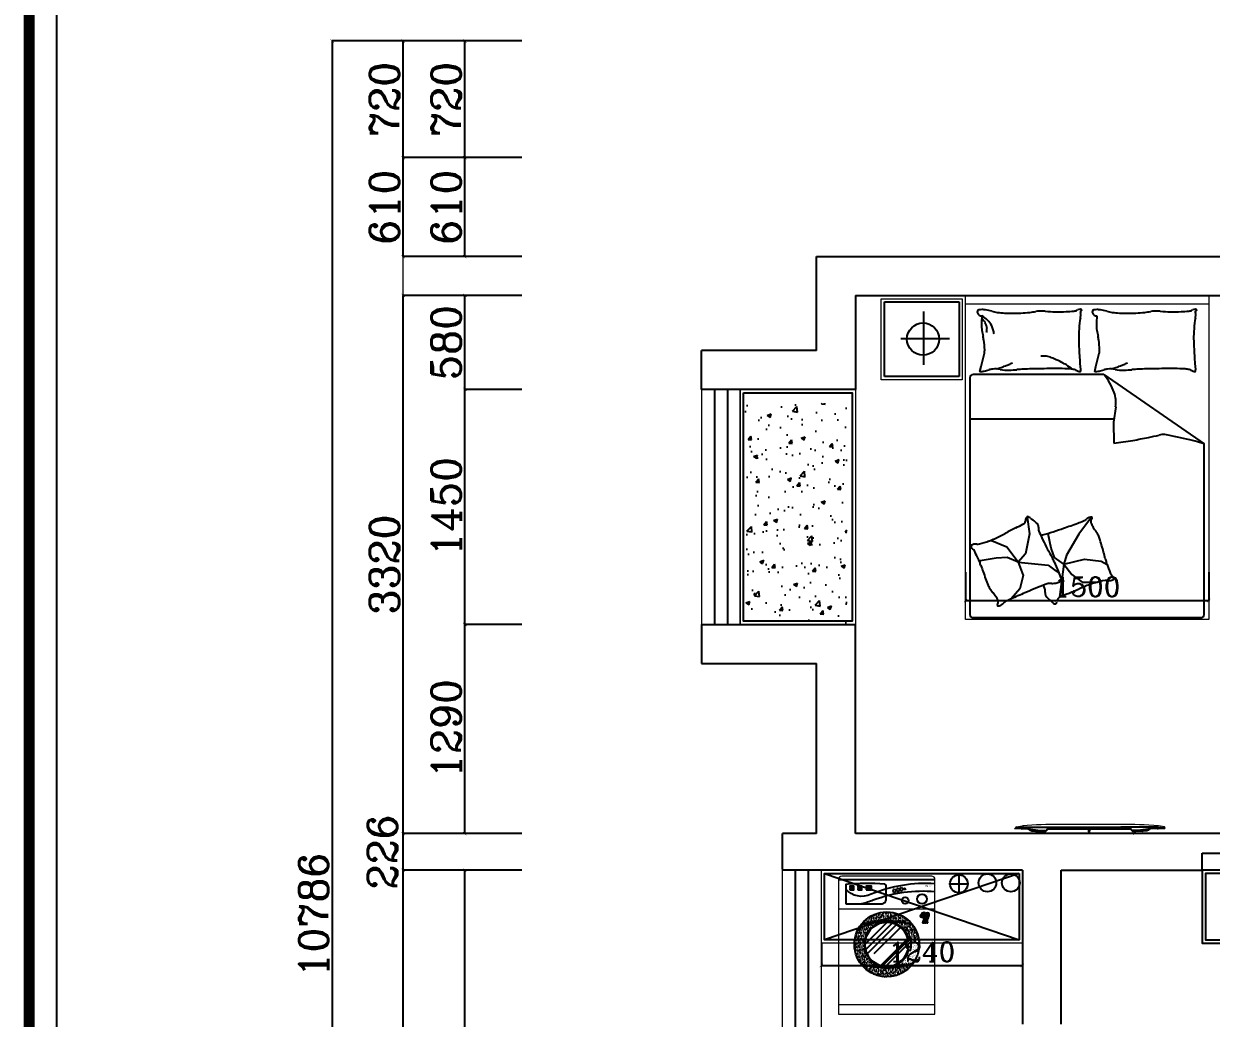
# Model space of a CAD drawing. Header units: millimetres. Extents: x 450898 to 739469, y -912654 to -458543.
# Drawn here: x 450899 to 458226, y -869376 to -863240 of the extents above; entities that cross this region are included whole.
import ezdxf

# ---------------------------------------------------------------- set-up
doc = ezdxf.new("R2010")
doc.units = ezdxf.units.MM
doc.header["$MEASUREMENT"] = 0
doc.header["$PDMODE"] = 3
doc.layers.get('0').update_dxf_attribs({"linetype": 'CONTINUOUS'})
doc.layers.get('DEFPOINTS').update_dxf_attribs({"linetype": 'CONTINUOUS'})
for name, color, linetype in [('TOP', 7, 'CONTINUOUS'), ('txt', 7, 'CONTINUOUS'), ('墙线', 5, 'CONTINUOUS'), ('家具', 7, 'CONTINUOUS')]:
    doc.layers.add(name, color=color, linetype=linetype)
doc.layers.add('门窗', color=4, linetype='CONTINUOUS', lineweight=13)
doc.styles.get("Standard").update_dxf_attribs({"font": 'complex.shx', "bigfont": 'hzxy.shx'})
doc.styles.add('STYLE2', font='SIMHEI.TTF')
doc.dimstyles.new('LMDIM40', dxfattribs={"dimtxt": 80, "dimasz": 20, "dimexe": 0, "dimexo": 0, "dimgap": 25, "dimtad": 1, "dimdec": 0, "dimzin": 0, "dimdsep": 46, "dimtxsty": 'Standard', "dimblk1": 'DOT', "dimblk2": 'DOT', "dimsah": 1, "dimcen": 0, "dimclrd": 2, "dimclre": 2, "dimclrt": 2, "dimadec": 0, "dimazin": 0, "dimtfac": 1, "dimtdec": 0, "dimtmove": 2, "dimatfit": 3, "dimldrblk": 'DOT', "dimfxl": 0, "dimtolj": 1, "dimtzin": 0, "dimarcsym": 0})

# ---------------------------------------------------------------- blocks, each defined once
blk = doc.blocks.new('_ArchTick')
at = {"color": 0, "linetype": 'ByBlock', "const_width": 0.15}
blk.add_lwpolyline([(-0.5, -0.5), (0.5, 0.5)], dxfattribs=at)
blk = doc.blocks.new('*D430')
at = {"layer": 'DEFPOINTS', "color": 0}
for p in [(453620.4, -868462.5), (453972.4, -868462.5), (453972.4, -871822.5)]:
    blk.add_point(p, dxfattribs=at)
at = {"layer": '门窗', "color": 2, "lineweight": -2}
for p, q in [((453972.4, -868462.5), (453620.4, -868462.5)), ((453620.4, -871822.5), (453620.4, -868462.5)), ((453972.4, -871822.5), (453620.4, -871822.5))]:
    blk.add_line(p, q, dxfattribs=at)
at = {"layer": '门窗', "color": 2, "lineweight": -2, "xscale": 20, "yscale": 20, "zscale": 20}
for p, rotation in [((453620.4, -868462.5), 90), ((453620.4, -871822.5), 270)]:
    blk.add_blockref('_ArchTick', p, dxfattribs=dict(at, rotation=rotation))
at = {"layer": '门窗', "color": 2, "insert": (453505.4, -870142.5), "char_height": 180, "attachment_point": 5, "rotation": 90}
blk.add_mtext('\\A1;3360', dxfattribs=at)
blk = doc.blocks.new('_DOT')
at = {"color": 0, "linetype": 'ByBlock'}
blk.add_line((-0.5, 0), (-1, 0), dxfattribs=at)
at = {"color": 0, "linetype": 'ByBlock', "const_width": 0.5}
blk.add_lwpolyline([(-0.25, 0, 1), (0.25, 0, 1)], format="xyb", close=True, dxfattribs=at)
blk = doc.blocks.new('DOT')
at = {"color": 0, "linetype": 'ByBlock'}
blk.add_line((-0.35, 0), (-1, 0), dxfattribs=at)
at = {"color": 0, "linetype": 'ByBlock', "const_width": 0.35}
blk.add_lwpolyline([(-0.175, 0, 1), (0.175, 0, 1)], format="xyb", close=True, dxfattribs=at)
blk = doc.blocks.new('*D431')
at = {"layer": 'DEFPOINTS', "color": 0}
for p in [(453620.4, -866946.5), (453972.4, -866946.5), (453972.4, -868236.5)]:
    blk.add_point(p, dxfattribs=at)
at = {"layer": '门窗', "color": 2, "lineweight": -2}
for p, q in [((453972.4, -866946.5), (453620.4, -866946.5)), ((453620.4, -868236.5), (453620.4, -866946.5)), ((453972.4, -868236.5), (453620.4, -868236.5))]:
    blk.add_line(p, q, dxfattribs=at)
at = {"layer": '门窗', "color": 2, "lineweight": -2, "xscale": 20, "yscale": 20, "zscale": 20}
for p, rotation in [((453620.4, -866946.5), 90), ((453620.4, -868236.5), 270)]:
    blk.add_blockref('_ArchTick', p, dxfattribs=dict(at, rotation=rotation))
at = {"layer": '门窗', "color": 2, "insert": (453505.4, -867591.5), "char_height": 180, "attachment_point": 5, "rotation": 90}
blk.add_mtext('\\A1;1290', dxfattribs=at)
blk = doc.blocks.new('*D432')
at = {"layer": 'DEFPOINTS', "color": 0}
for p in [(453620.4, -865496.5), (453972.4, -865496.5), (453972.4, -866946.5)]:
    blk.add_point(p, dxfattribs=at)
at = {"layer": '门窗', "color": 2, "lineweight": -2}
for p, q in [((453972.4, -865496.5), (453620.4, -865496.5)), ((453620.4, -866946.5), (453620.4, -865496.5)), ((453972.4, -866946.5), (453620.4, -866946.5))]:
    blk.add_line(p, q, dxfattribs=at)
at = {"layer": '门窗', "color": 2, "lineweight": -2, "xscale": 20, "yscale": 20, "zscale": 20}
for p, rotation in [((453620.4, -865496.5), 90), ((453620.4, -866946.5), 270)]:
    blk.add_blockref('_ArchTick', p, dxfattribs=dict(at, rotation=rotation))
at = {"layer": '门窗', "color": 2, "insert": (453505.4, -866221.5), "char_height": 180, "attachment_point": 5, "rotation": 90}
blk.add_mtext('\\A1;1450', dxfattribs=at)
blk = doc.blocks.new('*D433')
at = {"layer": 'DEFPOINTS', "color": 0}
for p in [(453620.4, -864916.5), (453972.4, -864916.5), (453972.4, -865496.5)]:
    blk.add_point(p, dxfattribs=at)
at = {"layer": '门窗', "color": 2, "lineweight": -2}
for p, q in [((453972.4, -864916.5), (453620.4, -864916.5)), ((453620.4, -865496.5), (453620.4, -864916.5)), ((453972.4, -865496.5), (453620.4, -865496.5))]:
    blk.add_line(p, q, dxfattribs=at)
at = {"layer": '门窗', "color": 2, "lineweight": -2, "xscale": 20, "yscale": 20, "zscale": 20}
for p, rotation in [((453620.4, -864916.5), 90), ((453620.4, -865496.5), 270)]:
    blk.add_blockref('_ArchTick', p, dxfattribs=dict(at, rotation=rotation))
at = {"layer": '门窗', "color": 2, "insert": (453505.4, -865206.5), "char_height": 180, "attachment_point": 5, "rotation": 90}
blk.add_mtext('\\A1;580', dxfattribs=at)
blk = doc.blocks.new('*D434')
at = {"layer": 'DEFPOINTS', "color": 0}
for p in [(453620.4, -864066.5), (453972.4, -864066.5), (453972.4, -864676.5)]:
    blk.add_point(p, dxfattribs=at)
at = {"layer": '门窗', "color": 2, "lineweight": -2}
for p, q in [((453972.4, -864066.5), (453620.4, -864066.5)), ((453620.4, -864676.5), (453620.4, -864066.5)), ((453972.4, -864676.5), (453620.4, -864676.5))]:
    blk.add_line(p, q, dxfattribs=at)
at = {"layer": '门窗', "color": 2, "lineweight": -2, "xscale": 20, "yscale": 20, "zscale": 20}
for p, rotation in [((453620.4, -864066.5), 90), ((453620.4, -864676.5), 270)]:
    blk.add_blockref('_ArchTick', p, dxfattribs=dict(at, rotation=rotation))
at = {"layer": '门窗', "color": 2, "insert": (453505.4, -864371.5), "char_height": 180, "attachment_point": 5, "rotation": 90}
blk.add_mtext('\\A1;610', dxfattribs=at)
blk = doc.blocks.new('*D435')
at = {"layer": 'DEFPOINTS', "color": 0}
for p in [(453620.4, -863346.5), (453972.4, -863346.5), (453972.4, -864066.5)]:
    blk.add_point(p, dxfattribs=at)
at = {"layer": '门窗', "color": 2, "lineweight": -2}
for p, q in [((453972.4, -863346.5), (453620.4, -863346.5)), ((453620.4, -864066.5), (453620.4, -863346.5)), ((453972.4, -864066.5), (453620.4, -864066.5))]:
    blk.add_line(p, q, dxfattribs=at)
at = {"layer": '门窗', "color": 2, "lineweight": -2, "xscale": 20, "yscale": 20, "zscale": 20}
for p, rotation in [((453620.4, -863346.5), 90), ((453620.4, -864066.5), 270)]:
    blk.add_blockref('_ArchTick', p, dxfattribs=dict(at, rotation=rotation))
at = {"layer": '门窗', "color": 2, "insert": (453505.4, -863706.5), "char_height": 180, "attachment_point": 5, "rotation": 90}
blk.add_mtext('\\A1;720', dxfattribs=at)
blk = doc.blocks.new('*D437')
at = {"layer": 'DEFPOINTS', "color": 0}
for p in [(453239.9, -868462.5), (453972.4, -868462.5), (453972.4, -871822.5)]:
    blk.add_point(p, dxfattribs=at)
at = {"layer": '门窗', "color": 2, "lineweight": -2}
for p, q in [((453972.4, -868462.5), (453239.9, -868462.5)), ((453239.9, -871822.5), (453239.9, -868462.5)), ((453972.4, -871822.5), (453239.9, -871822.5))]:
    blk.add_line(p, q, dxfattribs=at)
at = {"layer": '门窗', "color": 2, "lineweight": -2, "xscale": 20, "yscale": 20, "zscale": 20}
for p, rotation in [((453239.9, -868462.5), 90), ((453239.9, -871822.5), 270)]:
    blk.add_blockref('_ArchTick', p, dxfattribs=dict(at, rotation=rotation))
at = {"layer": '门窗', "color": 2, "insert": (453124.9, -870142.5), "char_height": 180, "attachment_point": 5, "rotation": 90}
blk.add_mtext('\\A1;3360', dxfattribs=at)
blk = doc.blocks.new('*D438')
at = {"layer": 'DEFPOINTS', "color": 0}
for p in [(453239.9, -868236.5), (453972.4, -868236.5), (453972.4, -868462.5)]:
    blk.add_point(p, dxfattribs=at)
at = {"layer": '门窗', "color": 2, "lineweight": -2}
for p, q in [((453972.4, -868236.5), (453239.9, -868236.5)), ((453239.9, -868462.5), (453239.9, -868236.5)), ((453972.4, -868462.5), (453239.9, -868462.5))]:
    blk.add_line(p, q, dxfattribs=at)
at = {"layer": '门窗', "color": 2, "lineweight": -2, "xscale": 20, "yscale": 20, "zscale": 20}
for p, rotation in [((453239.9, -868236.5), 90), ((453239.9, -868462.5), 270)]:
    blk.add_blockref('_ArchTick', p, dxfattribs=dict(at, rotation=rotation))
at = {"layer": '门窗', "color": 2, "insert": (453112.4, -868349.5), "char_height": 180, "attachment_point": 5, "rotation": 90}
blk.add_mtext('\\A1;226', dxfattribs=at)
blk = doc.blocks.new('*D439')
at = {"layer": 'DEFPOINTS', "color": 0}
for p in [(453239.9, -864916.5), (453972.4, -864916.5), (453972.4, -868236.5)]:
    blk.add_point(p, dxfattribs=at)
at = {"layer": '门窗', "color": 2, "lineweight": -2}
for p, q in [((453972.4, -864916.5), (453239.9, -864916.5)), ((453239.9, -868236.5), (453239.9, -864916.5)), ((453972.4, -868236.5), (453239.9, -868236.5))]:
    blk.add_line(p, q, dxfattribs=at)
at = {"layer": '门窗', "color": 2, "lineweight": -2, "xscale": 20, "yscale": 20, "zscale": 20}
for p, rotation in [((453239.9, -864916.5), 90), ((453239.9, -868236.5), 270)]:
    blk.add_blockref('_ArchTick', p, dxfattribs=dict(at, rotation=rotation))
at = {"layer": '门窗', "color": 2, "insert": (453124.9, -866576.5), "char_height": 180, "attachment_point": 5, "rotation": 90}
blk.add_mtext('\\A1;3320', dxfattribs=at)
blk = doc.blocks.new('*D440')
at = {"layer": 'DEFPOINTS', "color": 0}
for p in [(453239.9, -864066.5), (453972.4, -864066.5), (453972.4, -864676.5)]:
    blk.add_point(p, dxfattribs=at)
at = {"layer": '门窗', "color": 2, "lineweight": -2}
for p, q in [((453972.4, -864066.5), (453239.9, -864066.5)), ((453239.9, -864676.5), (453239.9, -864066.5)), ((453972.4, -864676.5), (453239.9, -864676.5))]:
    blk.add_line(p, q, dxfattribs=at)
at = {"layer": '门窗', "color": 2, "lineweight": -2, "xscale": 20, "yscale": 20, "zscale": 20}
for p, rotation in [((453239.9, -864066.5), 90), ((453239.9, -864676.5), 270)]:
    blk.add_blockref('_ArchTick', p, dxfattribs=dict(at, rotation=rotation))
at = {"layer": '门窗', "color": 2, "insert": (453124.9, -864371.5), "char_height": 180, "attachment_point": 5, "rotation": 90}
blk.add_mtext('\\A1;610', dxfattribs=at)
blk = doc.blocks.new('*D441')
at = {"layer": 'DEFPOINTS', "color": 0}
for p in [(453239.9, -863346.5), (453972.4, -863346.5), (453972.4, -864066.5)]:
    blk.add_point(p, dxfattribs=at)
at = {"layer": '门窗', "color": 2, "lineweight": -2}
for p, q in [((453972.4, -863346.5), (453239.9, -863346.5)), ((453239.9, -864066.5), (453239.9, -863346.5)), ((453972.4, -864066.5), (453239.9, -864066.5))]:
    blk.add_line(p, q, dxfattribs=at)
at = {"layer": '门窗', "color": 2, "lineweight": -2, "xscale": 20, "yscale": 20, "zscale": 20}
for p, rotation in [((453239.9, -863346.5), 90), ((453239.9, -864066.5), 270)]:
    blk.add_blockref('_ArchTick', p, dxfattribs=dict(at, rotation=rotation))
at = {"layer": '门窗', "color": 2, "insert": (453124.9, -863706.5), "char_height": 180, "attachment_point": 5, "rotation": 90}
blk.add_mtext('\\A1;720', dxfattribs=at)
blk = doc.blocks.new('*D445')
at = {"layer": 'DEFPOINTS', "color": 0}
for p in [(453972.4, -863346.5), (452802.5, -874132.5), (453972.4, -874132.5)]:
    blk.add_point(p, dxfattribs=at)
at = {"layer": '门窗', "color": 2, "lineweight": -2}
for p, q in [((453972.4, -863346.5), (452802.5, -863346.5)), ((452802.5, -863346.5), (452802.5, -874132.5)), ((453972.4, -874132.5), (452802.5, -874132.5))]:
    blk.add_line(p, q, dxfattribs=at)
at = {"layer": '门窗', "color": 2, "lineweight": -2, "xscale": 20, "yscale": 20, "zscale": 20}
for p, rotation in [((452802.5, -863346.5), 90), ((452802.5, -874132.5), 270)]:
    blk.add_blockref('_ArchTick', p, dxfattribs=dict(at, rotation=rotation))
at = {"layer": '门窗', "color": 2, "insert": (452687.5, -868739.5), "char_height": 180, "attachment_point": 5, "rotation": 90}
blk.add_mtext('\\A1;10786', dxfattribs=at)
blk = doc.blocks.new('TRYR')
at = {"const_width": 73}
blk.add_lwpolyline([(501238.7, -866832.8), (527605.1, -866831.4), (527605.1, -847695.7), (501238.7, -847697.1)], close=True, dxfattribs=at)
at = {"color": 4}
blk.add_lwpolyline([(501422, -847892.3), (501422, -866653.4), (523535.4, -866652), (523535.4, -847890.9)], close=True, dxfattribs=at)
blk = doc.blocks.new('*D508')
at = {"layer": 'DEFPOINTS', "color": 0}
for p in [(456709.9, -866624.5), (458209.9, -866624.5), (458209.9, -866799.1)]:
    blk.add_point(p, dxfattribs=at)
at = {"layer": '家具', "color": 2, "lineweight": -2}
for p, q in [((456709.9, -866624.5), (456709.9, -866799.1)), ((458209.9, -866624.5), (458209.9, -866799.1)), ((456709.9, -866799.1), (458209.9, -866799.1))]:
    blk.add_line(p, q, dxfattribs=at)
at = {"layer": '家具', "color": 2, "lineweight": -2, "xscale": 20, "yscale": 20, "zscale": 20, "rotation": 180}
blk.add_blockref('_ArchTick', (456709.9, -866799.1), dxfattribs=at)
at = {"layer": '家具', "color": 2, "lineweight": -2, "xscale": 20, "yscale": 20, "zscale": 20}
blk.add_blockref('_ArchTick', (458209.9, -866799.1), dxfattribs=at)
at = {"layer": '家具', "color": 2, "insert": (457459.9, -866714.1), "char_height": 120, "attachment_point": 5}
blk.add_mtext('\\A1;1500', dxfattribs=at)
blk = doc.blocks.new('A$C20D336FB')
at = {"layer": '家具'}
h = blk.add_hatch(dxfattribs=at)
h.set_pattern_fill('AR-SAND', color=250, scale=8, style=0)
h.set_pattern_definition([(37.5, (-51829.253, 2117.684), (-0.503947, 15.4145902), [0, -12.16, 0, -13.6, 0, -13]), (7.5, (-51829.253, 2117.684), (14.158214, 22.5771685), [0, -6.56, 0, -10.96, 0, -4.2]), (327.5, (-51839.093, 2117.684), (24.913135, 0.0452724), [0, -4, 0, -14.4, 0, -18.8]), (317.5, (-51839.093, 2117.684), (24.049013, 7.0214045), [0, -2, 0, -9.44, 0, -10.8])])
h.paths.add_polyline_path([(457.5, 550, 0.5), (137.5, 550, -0.155651)])
h.paths.add_polyline_path([(457.5, 550, 0.059654), (303.5, 569.9, -0.325461), (432.4, 467.3, -0.235893), (443.2, 465, -0.144121), (443.2, 395, -0.235893), (432.4, 392.7, -0.325461), (303.5, 290.1, 0.059654), (457.5, 310, 0.162278), (497.5, 430, 0.162278)])
h.paths.add_polyline_path([(291.5, 569.9, 0.059654), (137.5, 550, 0.162278), (97.5, 430, 0.162278), (137.5, 310, 0.059654), (291.5, 290.1, -0.958214)])
h.paths.add_polyline_path([(137.5, 310, 0.5), (457.5, 310, -0.155651)])
h = blk.add_hatch(dxfattribs=at)
h.set_pattern_fill('ANSI31', color=250, scale=50, style=0)
h.set_pattern_definition([(45, (-51829.2534, 2117.684), (-4.4194174, 4.4194174), [])])
h.paths.add_polyline_path([(551.6, 600.3), (555.7, 602.9), (559.4, 608.3), (559.2, 616.3), (555.3, 622.3), (549, 625.4), (539.1, 623.2), (536, 620.4), (531.5, 623.6), (526.1, 626.2), (516.5, 622.1), (511.8, 616.5), (505.9, 610), (503.5, 604.4), (505.5, 599.2), (513.7, 597), (523.7, 593.3), (525.2, 585.8), (522.2, 577.1), (520.9, 569.7), (518.7, 564.8), (521.3, 562.6), (526.5, 562.4), (527.6, 563.5), (526.5, 568.9), (528.7, 571.7), (529.5, 573.2), (531.5, 571.9), (531.5, 565.4), (533, 563.2), (539.3, 563.2), (540.1, 564.3), (540.1, 568.7), (539.8, 578.2), (542.3, 576.3), (542.7, 571.5), (544, 566.1), (544.3, 563), (549, 562.4), (550.1, 563.9), (549.5, 574.5), (549.9, 587.3), (553.6, 590.3), (554.2, 596.4)])
h = blk.add_hatch(dxfattribs=at)
h.set_pattern_fill('AR-RROOF', color=250, scale=120, angle=45, style=0)
h.set_pattern_definition([(45, (-51829.25, 2117.68), (101.82338, 271.529), [1800, -240, 600, -120]), (45, (-51758.83, 2272.96), (-197.70706, 28.00143), [360, -39.6, 720, -90]), (45, (-51858.95, 2232.235), (384.38325, 498.08602), [960, -168, 480, -120])])
h.paths.add_polyline_path([(427.9, 395, 0.243317), (420.1, 411.2, -0.310227), (420.1, 448.8, 0.187719), (427.9, 465, 7.582401)])
h = blk.add_hatch(dxfattribs=at)
h.set_pattern_fill('AR-SAND', color=250, scale=10, style=0)
h.set_pattern_definition([(37.5, (-51829.253, 2117.684), (-0.6299336, 19.2682377), [0, -15.2, 0, -17, 0, -16.25]), (7.5, (-51829.253, 2117.684), (17.697767, 28.221461), [0, -8.2, 0, -13.7, 0, -5.25]), (327.5, (-51841.553, 2117.684), (31.1414186, 0.0565905), [0, -5, 0, -18, 0, -23.5]), (317.5, (-51841.553, 2117.684), (30.061266, 8.776756), [0, -2.5, 0, -11.8, 0, -13.5])])
h.paths.add_polyline_path([(443.2, 465, 0.349666), (427.9, 465, -0.187719), (420.1, 448.8, 0.310227), (420.1, 411.2, -0.243317), (427.9, 395, 0.349666), (443.2, 395, 0.144121)])
at = {"color": 4}
for p, q in [((0, 650), (595, 650)), ((0, 60), (595, 60))]:
    blk.add_line(p, q, dxfattribs=at)
blk.add_lwpolyline([(0, 0), (595, 0), (595, 830, 0.414214), (575, 850), (20, 850, 0.414214), (0, 830)], format="xyb", close=True, dxfattribs=at)
at = {"layer": '家具', "color": 250}
blk.add_line((0, 830), (595, 830), dxfattribs=at)
for points in [[(44.1, 680.4), (264.1, 680.4, 0.414214), (294.1, 710.4), (294.1, 791.2, 0.390454), (284.9, 801.2, 0.042549), (44.1, 800.4)], [(427.9, 395, 0.349666), (443.2, 395, 0.144121), (443.2, 465, 0.349666), (427.9, 465, -0.187719), (420.1, 448.8, 0.310227), (420.1, 411.2, -0.243317)]]:
    blk.add_lwpolyline(points, format="xyb", close=True, dxfattribs=at)
for points in [[(595, 804, 0.112444), (200.3, 739.5, -0.336466), (44.1, 770.6)], [(595, 753.8, 0.113907), (214.5, 702.2, -0.037517), (142.3, 680.4)]]:
    blk.add_lwpolyline(points, format="xyb", dxfattribs=at)
for points in [[(69.6, 785.7), (94.1, 785.7), (94.1, 788.9), (69.6, 788.9)], [(69.6, 775.7), (94.1, 775.7), (94.1, 778.9), (69.6, 778.9)], [(69.6, 765.7), (94.1, 765.7), (94.1, 768.9), (69.6, 768.9)], [(119.6, 785.7), (144.1, 785.7), (144.1, 788.9), (119.6, 788.9)], [(119.6, 775.7), (144.1, 775.7), (144.1, 778.9), (119.6, 778.9)], [(119.6, 765.7), (144.1, 765.7), (144.1, 768.9), (119.6, 768.9)], [(169.6, 785.7), (204.1, 785.7), (204.1, 788.9), (169.6, 788.9)], [(169.6, 775.7), (204.1, 775.7), (204.1, 778.9), (169.6, 778.9)], [(169.6, 765.7), (204.1, 765.7), (204.1, 768.9), (169.6, 768.9)]]:
    blk.add_lwpolyline(points, close=True, dxfattribs=at)
blk.add_lwpolyline([(550.1, 563.9), (549.5, 574.5), (549.9, 587.3), (553.6, 590.3), (554.2, 596.4), (551.6, 600.3), (555.7, 602.9), (559.4, 608.3), (559.2, 616.3), (555.3, 622.3), (549, 625.4), (539.1, 623.2), (536, 620.4), (531.5, 623.6), (526.1, 626.2), (516.5, 622.1), (511.8, 616.5), (505.9, 610), (503.5, 604.4), (505.5, 599.2), (513.7, 597), (523.7, 593.3), (525.2, 585.8), (522.2, 577.1), (520.9, 569.7), (518.7, 564.8), (521.3, 562.6), (526.5, 562.4), (527.6, 563.5), (526.5, 568.9), (528.7, 571.7), (529.5, 573.2), (531.5, 571.9), (531.5, 565.4), (533, 563.2), (539.3, 563.2), (540.1, 564.3), (540.1, 568.7), (539.9, 575.6), (539.9, 578.2), (542.3, 576.3), (542.7, 571.5), (544, 566.1), (544.3, 563), (549, 562.4), (550.1, 563.9)], dxfattribs=at)
for centre, radius in [((408.1, 772), 4), ((514.9, 710.3), 30), ((411.5, 700.3), 20), ((297.5, 430), 200)]:
    blk.add_circle(centre, radius, dxfattribs=at)
for centre, radius, start, end in [((297.5, 48.5), 526.4, 72.30572, 107.69428), ((297.5, -83.3), 653.2, 75.82059, 104.17941), ((297.5, 430), 140, 15.44287, 344.55713), ((297.5, 430), 135, 15.02611, 344.97389), ((297.5, 811.5), 526.4, 252.30572, 287.69428), ((297.5, 943.3), 653.2, 255.82059, 284.17941)]:
    blk.add_arc(centre, radius, start, end, dxfattribs=at)
for centre in [(344.8, 760.5), (367.1, 765.7), (387.7, 770.8)]:
    blk.add_ellipse(centre, major_axis=(0, 12.7), ratio=0.578947, dxfattribs=at)
at = {"layer": '家具', "color": 250, "style": 'STYLE2'}
blk.add_text('Haier', height=10, dxfattribs=at).set_placement((536.6, 786.3))
blk = doc.blocks.new('*D670')
at = {"layer": 'DEFPOINTS', "color": 2, "lineweight": -2}
for p, q in [((455820.2, -868912.5), (455820.2, -869050.6)), ((457060.2, -868912.5), (457060.2, -869050.6)), ((455820.2, -869050.6), (457060.2, -869050.6))]:
    blk.add_line(p, q, dxfattribs=at)
at = {"layer": 'DEFPOINTS', "color": 0}
for p in [(455820.2, -868912.5), (457060.2, -868912.5), (457060.2, -869050.6)]:
    blk.add_point(p, dxfattribs=at)
at = {"layer": 'DEFPOINTS', "color": 2, "lineweight": -2, "xscale": 20, "yscale": 20, "zscale": 20, "rotation": 180}
blk.add_blockref('_ArchTick', (455820.2, -869050.6), dxfattribs=at)
at = {"layer": 'DEFPOINTS', "color": 2, "lineweight": -2, "xscale": 20, "yscale": 20, "zscale": 20}
blk.add_blockref('_ArchTick', (457060.2, -869050.6), dxfattribs=at)
at = {"layer": 'DEFPOINTS', "color": 2, "insert": (456440.2, -868965.6), "char_height": 120, "attachment_point": 5}
blk.add_mtext('\\A1;1240', dxfattribs=at)

msp = doc.modelspace()

# ---------------------------------------------------------------- hatches: boundary and pattern name
at = {"layer": 'DEFPOINTS'}
h = msp.add_hatch(dxfattribs=at)
h.set_pattern_fill('AR-CONC', color=251, scale=35, style=0)
h.set_pattern_definition([(50, (296157.8, -377613.4), (251.04106, -21.96325), [26.25, -288.75]), (355, (296157.8, -377613.4), (-48.56297, 263.26725), [21, -231]), (100.4514, (296178.72, -377615.23), (202.47828, 241.30384), [22.30907, -245.39974]), (46.1842, (296157.8, -377543.4), (373.53437, -57.93166), [39.375, -433.125]), (96.6356, (296188.93, -377548.23), (327.13195, 340.94125), [33.4636, -368.09955]), (351.1842, (296157.8, -377543.4), (327.13168, 340.9415), [31.5, -346.5]), (21, (296192.8, -377560.9), (208.91747, -140.91661), [26.25, -288.75]), (326, (296192.8, -377560.9), (85.16037, 253.80252), [21, -231]), (71.4514, (296210.21, -377572.64), (294.07792, 112.88567), [22.30907, -245.39974]), (37.5, (296157.8, -377613.4), (4.25595, 116.512849), [0, -228.2, 0, -234.5, 0, -231.875]), (7.5, (296157.8, -377613.4), (92.074338, 138.0441), [0, -133.7, 0, -222.95, 0, -88.375]), (327.5, (296079.75, -377613.4), (186.837853, -7.894205), [0, -87.5, 0, -273, 0, -362.25]), (317.5, (296044.75, -377613.4), (204.11516, 35.036744), [0, -113.75, 0, -181.3, 0, -257.25])])
h.paths.add_polyline_path([(455347.9, -866941.8), (455977.9, -866941.8), (455977.9, -865581.8), (455347.9, -865581.8)])

# ---------------------------------------------------------------- linework, layer by layer
at = {"color": 4}
msp.add_lwpolyline([(460120.2, -868912.5), (460570.2, -868912.5), (460570.2, -868462.5), (458170.2, -868462.5), (458170.2, -868912.5), (460120.2, -868912.5)], dxfattribs=at)
at = {"layer": 'txt'}
for p, q in [((455160.2, -865496.5), (455160.2, -866946.5)), ((455240.2, -865496.5), (455240.2, -866946.5)), ((455660.2, -871822.5), (455660.2, -868462.5)), ((455740.2, -871822.5), (455740.2, -868462.5)), ((456668.7, -868491.6), (456668.7, -868601.6)), ((456613.7, -868546.6), (456723.7, -868546.6))]:
    msp.add_line(p, q, dxfattribs=at)
for centre in [(456668.7, -868546.6), (456844.6, -868540.4), (456989.1, -868540.4)]:
    msp.add_circle(centre, 55, dxfattribs=at)
at = {"layer": '墙线'}
for p, q in [((455790.2, -864676.5), (459580.2, -864676.5)), ((455790.2, -865256.5), (455790.2, -864676.5)), ((456030.2, -864916.5), (459330.2, -864916.5)), ((456030.2, -864916.5), (456030.2, -865496.5)), ((455790.2, -865256.5), (455080.2, -865256.5)), ((455080.2, -865496.5), (455080.2, -865256.5)), ((456030.2, -865496.5), (455080.2, -865496.5)), ((455080.2, -866946.5), (456030.2, -866946.5)), ((455080.2, -866946.5), (455080.2, -867186.5)), ((456030.2, -868236.5), (456030.2, -866946.5)), ((455080.2, -867186.5), (455790.2, -867186.5)), ((455790.2, -868236.5), (455790.2, -867186.5)), ((455790.2, -868236.5), (455580.2, -868236.5)), ((455580.2, -868457), (455580.2, -868236.5)), ((461350.2, -868236.5), (456030.2, -868236.5)), ((458170.2, -868462.5), (458170.2, -868356.5)), ((458170.2, -868356.5), (461470.2, -868356.5)), ((455820.2, -868462.5), (455580.2, -868462.5)), ((457060.2, -868462.5), (455820.2, -868462.5)), ((457060.2, -868462.5), (457060.2, -869412.5)), ((457300.2, -869412.5), (457300.2, -868462.5)), ((457300.2, -868462.5), (458170.2, -868462.5))]:
    msp.add_line(p, q, dxfattribs=at)
at = {"layer": '家具', "color": 250}
for p, q in [((456209.6, -865416.5), (456209.6, -864956.5)), ((456209.6, -864956.5), (456669.6, -864956.5)), ((456450, -865015.1), (456450, -865343.8)), ((456669.6, -864956.5), (456669.6, -865416.5)), ((456610.9, -865184.7), (456311.1, -865184.7)), ((456805.2, -865354.8), (456825.9, -865272.2)), ((457514.5, -865354.8), (457535.1, -865272.2)), ((456797.7, -865384.8), (456805.2, -865354.8)), ((457507, -865384.8), (457514.5, -865354.8)), ((456669.6, -865416.5), (456209.6, -865416.5)), ((456735.7, -865425), (456735.7, -866884.3)), ((457563.4, -865405), (456755.7, -865405)), ((457563.4, -865405), (458181.5, -865832.4)), ((457635.9, -865602.7), (457622.3, -865698.1)), ((456735.7, -865677.6), (457625.2, -865677.6)), ((457622.3, -865698.1), (457624, -865828.2)), ((458181.5, -866884.3), (458181.5, -865832.4)), ((457090.9, -866284.8), (457104.7, -866387.9)), ((457487.5, -866284.9), (457408.3, -866388.9)), ((457104.7, -866387.9), (457078.9, -866509.9)), ((457238.3, -866475.8), (457218.5, -866386.9)), ((457408.3, -866388.9), (457333.2, -866519.2)), ((456870.7, -866430.9), (456846.7, -866434.3)), ((456965.3, -866468.7), (456870.7, -866430.9)), ((457034.2, -866561.5), (456965.3, -866468.7)), ((457258.1, -866533.1), (457238.3, -866475.8)), ((456800.2, -866554.6), (456796.9, -866561.1)), ((456898.3, -866537.5), (456800.2, -866554.6)), ((456967.1, -866534), (456898.3, -866537.5)), ((457034.2, -866561.5), (456967.1, -866534)), ((457078.9, -866509.9), (457034.2, -866561.5)), ((457034.2, -866561.5), (457065.1, -866644)), ((457034.2, -866561.5), (457219.9, -866580.4)), ((457257.2, -866560.7), (457280.2, -866617)), ((457315.4, -866574.5), (457258.1, -866533.1)), ((457333.2, -866519.2), (457315.4, -866574.5)), ((457315.4, -866574.5), (457443.9, -866542.9)), ((457443.9, -866542.9), (457546.7, -866556.8)), ((457546.7, -866556.8), (457582.7, -866576.8)), ((457219.9, -866580.4), (457269.8, -866616.5)), ((457269.8, -866616.5), (457281.9, -866625.1)), ((457280.2, -866617), (457298, -866660.5)), ((457315.4, -866574.5), (457303.6, -866668.7)), ((457315.4, -866574.5), (457364.8, -866637.8)), ((457364.8, -866637.8), (457430, -866685.2)), ((457065.1, -866644), (457044.5, -866726.5)), ((457301.8, -866683.4), (457289.9, -866778)), ((457430, -866685.2), (457522.9, -866685.2)), ((457044.5, -866726.5), (456990.9, -866789.1)), ((456755.7, -866904.3), (458161.5, -866904.3)), ((457066.8, -868196.1), (457018.7, -868201.3)), ((457053.2, -868206.6), (457060.5, -868202.4)), ((457066.8, -868196.1), (457667.1, -868196.2)), ((457095, -868207.6), (457172.5, -868217.5)), ((457095, -868207.6), (457168.9, -868222.2)), ((457168.9, -868222.2), (457201.5, -868222.3)), ((457172.5, -868217.5), (457202.7, -868217.5)), ((457209.2, -868214.4), (457212.5, -868210.3)), ((457219, -868206.7), (457726.4, -868207.2)), ((457893.3, -868196.2), (457667.1, -868196.2)), ((457736.2, -868214.4), (457732.9, -868210.3)), ((457772.9, -868217.6), (457742.7, -868217.5)), ((457776.5, -868222.3), (457743.9, -868222.3)), ((457850.4, -868207.6), (457772.9, -868217.6)), ((457850.4, -868207.6), (457776.5, -868222.3)), ((457892.2, -868206.6), (457899.5, -868202.5)), ((457893.3, -868196.2), (457941.4, -868201.3)), ((457040.2, -868482.5), (455840.2, -868892.5)), ((455840.2, -868482.5), (457040.2, -868892.5))]:
    msp.add_line(p, q, dxfattribs=at)
for points in [[(455340.2, -865516.5), (456010.2, -865516.5), (456010.2, -866926.5), (455340.2, -866926.5)], [(457040.2, -868482.5), (457040.2, -868892.5), (455840.2, -868892.5), (455840.2, -868482.5)], [(460120.2, -868892.5), (460550.2, -868892.5), (460550.2, -868482.5), (458190.2, -868482.5), (458190.2, -868892.5)]]:
    msp.add_lwpolyline(points, close=True, dxfattribs=at)
msp.add_circle((456447.4, -865185.4), 99.1, dxfattribs=at)
for centre, radius, start, end in [((456794.7, -865018.6), 13.1, 101.27238, 206.58052), ((456813.5, -865009.2), 34.2, 206.58052, 265.59979), ((456809.8, -865094.4), 90.4, 90, 101.27238), ((456809.8, -865165.1), 161.1, 81.56281, 90), ((456788.7, -865307.2), 304.8, 74.25602, 81.56281), ((456937.1, -864780.7), 242.2, 254.25602, 262.45315), ((456995, -864344.1), 682.7, 262.45315, 270), ((456995, -863977.8), 1049, 270, 276.0867), ((457050.1, -864494.6), 529.3, 276.0867, 280.18988), ((457170.7, -865165.5), 152.4, 92.53859, 100.18988), ((457176.8, -865302.7), 289.7, 85.19815, 92.53859), ((457274.1, -864143.9), 873.2, 265.19815, 269.42426), ((457280.3, -863522.8), 1494.3, 269.42426, 271.90789), ((457302.8, -864195.9), 820.8, 271.90789, 275.25919), ((457373.1, -864959.6), 53.9, 275.25919, 300.65125), ((457415.3, -865030.8), 28.9, 85.69746, 120.65125), ((457415.5, -865027), 25.1, 68.2117, 85.69746), ((457433.8, -865017.2), 15.6, 158.0096, 201.42098), ((457423.3, -865013), 4.28, 78.10694, 158.0096), ((457388.7, -865034.9), 32.8, 351.86652, 21.42098), ((457424.6, -865006.5), 2.32, 258.10694, 19.56397), ((457423.6, -865006.9), 3.42, 19.56397, 68.2117), ((457503.9, -865018.6), 13.1, 101.27238, 206.58052), ((457522.7, -865009.2), 34.2, 206.58052, 265.59979), ((457519, -865094.4), 90.4, 90, 101.27238), ((457519, -865165.1), 161.1, 81.56281, 90), ((457497.9, -865307.2), 304.8, 74.25602, 81.56281), ((457646.4, -864780.7), 242.2, 254.25602, 262.45315), ((457704.2, -864344.1), 682.7, 262.45315, 270), ((457704.2, -863977.8), 1049, 270, 276.0867), ((457759.3, -864494.6), 529.3, 276.0867, 280.18988), ((457879.9, -865165.5), 152.4, 92.53859, 100.18988), ((457886, -865302.7), 289.7, 85.19815, 92.53859), ((457983.3, -864143.9), 873.2, 265.19815, 269.42426), ((457989.6, -863522.8), 1494.3, 269.42426, 271.90789), ((458012, -864195.9), 820.8, 271.90789, 275.25919), ((458082.3, -864959.6), 53.9, 275.25919, 300.65125), ((458124.5, -865030.8), 28.9, 85.69746, 120.65125), ((458124.8, -865027), 25.1, 68.2117, 85.69746), ((458143, -865017.2), 15.6, 158.0096, 201.42098), ((458132.5, -865013), 4.28, 78.10694, 158.0096), ((458098, -865034.9), 32.8, 351.86652, 21.42098), ((458133.9, -865006.5), 2.32, 258.10694, 19.56397), ((458132.8, -865006.9), 3.42, 19.56397, 68.2117), ((457299.7, -865096.4), 491.8, 173.76764, 180), ((457011.8, -865096.4), 204, 180, 189.68437), ((456756.1, -865131.8), 89.9, 41.44291, 53.73593), ((456746.7, -865167.7), 139.9, 45.09762, 62.79641), ((456784, -865107.1), 52.6, 25.35512, 41.44291), ((456695, -865149.3), 151.1, 21.81492, 25.35512), ((456644.4, -865169.5), 205.6, 18.7799, 21.81492), ((456746.7, -865167.7), 139.9, 27.39883, 45.09762), ((458320.4, -865193.5), 913.1, 172.3191, 176.63125), ((457612.1, -865097.9), 198.3, 167.89054, 172.3191), ((457177.6, -865004.7), 246, 347.89054, 351.86652), ((458008.9, -865096.4), 491.8, 173.76764, 180), ((457721, -865096.4), 204, 180, 189.68437), ((459029.7, -865193.5), 913.1, 172.3191, 176.63125), ((458321.3, -865097.9), 198.3, 167.89054, 172.3191), ((457886.9, -865004.7), 246, 347.89054, 351.86652), ((457680.2, -864982.3), 882, 189.68437, 192.19838), ((456508.1, -865235.7), 317.1, 8.00505, 12.19838), ((456785.9, -865121.4), 56.2, 0, 18.7799), ((456750.5, -865121.4), 91.5, 345.31489, 0), ((456746.7, -865167.7), 139.9, 16.51498, 27.39883), ((456746.7, -865167.7), 139.9, 5.63113, 16.51498), ((458086.5, -865179.7), 678.7, 176.63125, 181.63309), ((458389.4, -864982.3), 882, 189.68437, 192.19838), ((457217.4, -865235.7), 317.1, 8.00505, 12.19838), ((458795.7, -865179.7), 678.7, 176.63125, 181.63309), ((456169.8, -865283.3), 658.8, 2.66488, 8.00505), ((458772.7, -865160.1), 1365.2, 181.63309, 183.05496), ((471025.6, -864506.2), 13635.6, 183.05496, 183.50486), ((456879, -865283.3), 658.8, 2.66488, 8.00505), ((459482, -865160.1), 1365.2, 181.63309, 183.05496), ((471734.8, -864506.2), 13635.6, 183.05496, 183.50486), ((456760.2, -865255.8), 67.7, 345.95481, 2.66488), ((457190.2, -865562.5), 272.1, 85.91723, 93.5552), ((457205.4, -865349), 58, 69.32572, 85.91723), ((457047, -865768.8), 506.6, 65.67347, 69.32572), ((456665.7, -866612.2), 1432.3, 63.50152, 65.67347), ((457469.5, -865255.8), 67.7, 345.95481, 2.66488), ((456798.6, -865385.1), 0.917, 165.95506, 274.08294), ((456779.4, -865115.9), 270.8, 274.08294, 279.4841), ((456786.2, -865156.4), 229.7, 279.4841, 287.38641), ((456890.6, -865489.9), 119.7, 96.43405, 107.38641), ((456893.5, -865515.9), 145.9, 78.44144, 96.43405), ((456682.9, -864664.5), 738.7, 287.19822, 289.42798), ((456968.9, -865147.5), 230.1, 258.44144, 272.74906), ((456682.9, -864664.5), 738.7, 289.42798, 291.65774), ((456682.9, -864664.5), 738.7, 291.65774, 293.48441), ((456682.9, -864664.5), 738.7, 293.48441, 295.31107), ((456912.5, -863974.2), 1404.8, 272.74906, 274.61758), ((457123.5, -866586.9), 1216.5, 92.60963, 94.61758), ((457221.2, -868730.4), 3362.2, 90.97038, 92.60963), ((457261.1, -871086.4), 5718.5, 89.71346, 90.97038), ((457283.9, -866531.9), 1164, 86.42603, 89.71346), ((457165.3, -865610.2), 312.6, 57.86502, 63.50152), ((456944, -865962.5), 728.6, 54.17371, 57.86502), ((457347.4, -865515.8), 145.9, 77.13096, 86.42603), ((457369.8, -865417.7), 45.3, 62.71588, 77.13096), ((457425.7, -865309.3), 76.7, 242.71588, 253.77885), ((457428.7, -865299), 87.5, 253.77885, 262.87961), ((457736.1, -865320.2), 321.2, 183.50486, 189.99836), ((457418, -865384.4), 1.32, 262.87961, 343.30223), ((457400.8, -865379.3), 19.3, 343.30223, 9.99836), ((457507.9, -865385.1), 0.917, 165.95506, 274.08294), ((457488.7, -865115.9), 270.8, 274.08294, 279.4841), ((457495.4, -865156.4), 229.7, 279.4841, 287.38641), ((457599.8, -865489.9), 119.7, 96.43405, 107.38641), ((457602.8, -865515.9), 145.9, 78.44144, 96.43405), ((457392.1, -864664.5), 738.7, 287.19822, 289.42798), ((457678.1, -865147.5), 230.1, 258.44144, 272.74906), ((457392.1, -864664.5), 738.7, 289.42798, 291.65774), ((457392.1, -864664.5), 738.7, 291.65774, 293.48441), ((457392.1, -864664.5), 738.7, 293.48441, 295.31107), ((457621.8, -863974.2), 1404.8, 272.74906, 274.61758), ((457832.8, -866586.9), 1216.5, 92.60963, 94.61758), ((457930.5, -868730.4), 3362.2, 90.97038, 92.60963), ((457970.4, -871086.4), 5718.5, 89.71346, 90.97038), ((457993.2, -866531.9), 1164, 86.42603, 89.71346), ((458056.6, -865515.8), 145.9, 77.13096, 86.42603), ((458079, -865417.7), 45.3, 62.71588, 77.13096), ((458135, -865309.3), 76.7, 242.71588, 253.77885), ((458138, -865299), 87.5, 253.77885, 262.87961), ((458445.4, -865320.2), 321.2, 183.50486, 189.99836), ((458127.3, -865384.4), 1.32, 262.87961, 343.30223), ((458110, -865379.3), 19.3, 343.30223, 9.99836), ((456755.7, -865425), 20, 90, 180), ((457274.6, -865644.3), 375.1, 20.14884, 39.64454), ((457457.6, -865577.2), 180.1, 351.86442, 20.14884), ((457118.1, -862082.2), 3780.1, 277.692, 279.49502), ((457314.7, -863257.9), 2588, 279.49502, 281.67414), ((457329.3, -863328.6), 2515.8, 281.67414, 283.1904), ((457947.7, -865967.1), 194.2, 97.73038, 103.1904), ((457929.4, -865832.3), 58.1, 79.27244, 97.73038), ((457183.6, -869768.7), 4064.6, 77.07446, 79.27244), ((457945.8, -866447.8), 657.4, 74.06481, 77.07446), ((457622.4, -867580.3), 1835.1, 72.26361, 74.06481), ((455642.6, -863576.1), 3097.2, 296.41465, 297.29024), ((457046.2, -866296.6), 35.9, 297.29024, 3.24549), ((457094.7, -866293.9), 12.7, 51.18639, 183.24549), ((457059, -866338.3), 69.7, 45.8726, 51.18639), ((457139, -866255.8), 45.2, 225.8726, 232.47126), ((457344.5, -865988.3), 382.5, 232.47126, 233.7837), ((456728.2, -866829.8), 660.5, 52.78491, 53.7837), ((456996.1, -866477.1), 217.6, 46.47756, 52.78491), ((457092.6, -866375.4), 77.4, 35.89357, 46.47756), ((457137, -866343.3), 22.6, 351.95082, 35.89357), ((457204.8, -866352.9), 45.8, 171.95082, 202.41622), ((455649.2, -861538.2), 5094.2, 289.08362, 290.12867), ((457114.2, -865535.3), 837.1, 290.12867, 292.70692), ((457406.8, -866234.5), 79.2, 292.70692, 308.58539), ((457493.7, -866343.4), 60.1, 110.34521, 128.58539), ((457485, -866320.1), 35.2, 86.05164, 110.34521), ((457559.5, -866317.6), 77.1, 169.59261, 177.27138), ((457497.7, -866314.6), 15.3, 177.27138, 194.57091), ((457521, -866308.6), 39.3, 194.57091, 206.81793), ((457497.5, -866306.2), 14.2, 126.57918, 169.59261), ((457800, -866167.5), 352, 206.81793, 210.90563), ((457487.2, -866289.3), 4.43, 13.28084, 86.05164), ((457485.3, -866289.8), 6.3, 306.57918, 13.28084), ((456633.5, -865848.1), 623.6, 290.74863, 297.49208), ((454226.3, -861222.2), 5838.3, 297.49208, 297.84822), ((459803.9, -871779.6), 6101.9, 117.49986, 117.84822), ((457917.4, -868155.6), 2016.2, 116.41465, 117.49986), ((458091.9, -865986.9), 1005.4, 202.41622, 205.05285), ((457152.1, -866282.4), 116.6, 280.73662, 286.60846), ((458709.2, -865698.4), 1686.8, 205.05285, 207.08835), ((456286.5, -863380.3), 3145, 286.60846, 289.08362), ((457664.4, -866248.7), 194, 210.90563, 219.70047), ((457452.8, -866424.3), 81, 26.07349, 39.70047), ((457349.1, -866475.1), 196.5, 17.8396, 26.07349), ((455629.5, -867028.5), 2003, 15.26254, 17.8396), ((456749.3, -866462.8), 5.8, 121.69174, 179.03864), ((456760.3, -866463), 16.8, 179.03864, 229.49135), ((456773, -866501.2), 50.9, 103.04023, 121.69174), ((456700.4, -866533.1), 75.5, 26.33318, 49.49135), ((456775.1, -866509.9), 59.9, 86.61188, 103.04023), ((456782.3, -866387.3), 63, 266.61188, 282.62522), ((456702.1, -866029.2), 430, 282.62522, 290.74863), ((458600.9, -865753.8), 1565.2, 207.08835, 209.93597), ((454382.4, -867680.4), 2661.9, 25.17315, 26.33318), ((456628.8, -866624.6), 179.8, 20.70812, 25.17315), ((456286.7, -866753.9), 545.4, 18.23689, 20.70812), ((457058.8, -866641.8), 214.3, 22.23548, 29.93597), ((455971.8, -866935.1), 1648.1, 13.841, 15.26254), ((458101.7, -866410.3), 545.4, 193.841, 196.31224), ((457750.7, -866513), 179.8, 196.31224, 200.77727), ((458370.1, -866067.5), 1648.1, 198.23689, 199.65842), ((458704.3, -865948.1), 2003, 199.65842, 202.23548), ((460071.4, -865632.5), 2661.9, 200.77727, 201.9373), ((457672.3, -866598.8), 75.5, 201.9373, 225.09547), ((457032.1, -866631.7), 196.5, 202.23548, 210.46937), ((458328.8, -869635.9), 3145, 111.00435, 113.4795), ((456243, -867036.7), 1005.4, 18.02034, 19.34479), ((457243.3, -866808.7), 116.6, 98.12157, 111.00435), ((457236.2, -866759), 66.3, 85.48816, 98.12157), ((457247, -866621.9), 71.2, 265.48816, 277.67836), ((457232.6, -866514.7), 179.4, 277.67836, 284.88069), ((457328.8, -866877), 195.5, 97.98224, 104.88069), ((457319.3, -866651.8), 23.1, 202.23548, 252.81326), ((457306.4, -866717), 34, 85.74068, 97.98224), ((457309.6, -866674), 9.2, 265.74068, 289.37993), ((457311.1, -866678.2), 4.67, 289.37993, 72.81326), ((457686.5, -867287), 623.6, 106.35275, 113.0962), ((457632, -867101.1), 430, 98.22934, 106.35275), ((457579.4, -866737.9), 63, 82.216, 98.22934), ((457596.1, -866616.2), 59.9, 262.216, 278.64435), ((457597.4, -866625.1), 50.9, 278.64435, 297.29586), ((457607.2, -866664.1), 16.8, 354.64276, 45.09547), ((457618.1, -866665.2), 5.8, 297.29586, 354.64276), ((456932.6, -866690.3), 81, 210.46937, 224.09635), ((456735.1, -866881.6), 194, 35.30151, 44.09635), ((456606.1, -866972.9), 352, 31.21381, 35.30151), ((459105.4, -871423.8), 5094.2, 113.4795, 114.52455), ((457155.6, -866739.9), 45.8, 347.55494, 18.02034), ((457222.4, -866754.6), 22.6, 167.55494, 211.49769), ((457269.1, -866726), 77.4, 211.49769, 222.08167), ((457373.2, -866632), 217.6, 222.08167, 228.38902), ((457309.4, -866808.1), 35.9, 112.89436, 178.84961), ((458500.3, -869628.3), 3097.2, 112.01877, 112.89436), ((456583.3, -864887.8), 2016.2, 292.01877, 293.10398), ((454980.1, -861129.9), 6101.9, 293.10398, 293.45233), ((459732.1, -872083.7), 5838.3, 113.0962, 113.45233), ((456910.5, -866826.9), 6.3, 130.97506, 197.67673), ((456908.7, -866827.5), 4.43, 197.67673, 270.44752), ((456897.1, -866811.5), 14.2, 310.97506, 353.98849), ((456873.5, -866810.9), 39.3, 18.96679, 31.21381), ((456908.5, -866796.7), 35.2, 270.44752, 294.74109), ((456896.3, -866803.1), 15.3, 1.66726, 18.96679), ((456834.5, -866804.9), 77.1, 353.98849, 1.66726), ((456898.1, -866774.1), 60.1, 294.74109, 312.98127), ((456993.1, -866876), 79.2, 117.1028, 132.98127), ((457338.3, -867550.7), 837.1, 114.52455, 117.1028), ((457667.3, -866300.9), 660.5, 228.38902, 229.38782), ((456988.3, -867092.7), 382.5, 48.07538, 49.38782), ((457213.7, -866841.7), 45.2, 41.47671, 48.07538), ((457299.8, -866765.6), 69.7, 221.47671, 226.7905), ((457260.8, -866807.1), 12.7, 226.7905, 358.84961), ((456755.7, -866884.3), 20, 180, 270), ((458161.5, -866884.3), 20, 270, 0), ((457066.8, -868202.4), 6.27, 89.99358, 179.99358), ((457201.5, -868213.9), 8.37, 269.99358, 335.87513), ((457202.7, -868209.2), 8.37, 269.99358, 321.36538), ((457231.2, -868227.9), 24.5, 119.92373, 154.24879), ((457219, -868215.6), 8.37, 89.99358, 141.36538), ((457726.4, -868215.6), 8.37, 38.62178, 89.99358), ((457717.5, -868225.7), 20.6, 24.11202, 64.2723), ((457742.7, -868209.2), 8.37, 218.62178, 269.99358), ((457743.9, -868213.9), 8.37, 204.11202, 269.99358), ((457893.3, -868202.5), 6.27, 359.99358, 89.99358)]:
    msp.add_arc(centre, radius, start, end, dxfattribs=at)
at = {"layer": '家具'}
msp.add_arc((457743.7, -868230.2), 6.27, 269.99358, 339.0262, dxfattribs=at)
at = {"layer": '家具', "color": 250, "extrusion": (0, 0, -1)}
msp.add_ellipse((457472.8, -868209.5), major_axis=(0, -20.3), ratio=0.146465, start_param=-0.017653, end_param=1.69876, dxfattribs=at)
at = {"layer": '家具', "color": 250}
msp.add_ellipse((457472.8, -868209.5), major_axis=(0, -20.3), ratio=0.146454, start_param=-0.01765, end_param=1.698763, dxfattribs=at)
at = {"layer": '门窗', "color": 2}
for p, q in [((453972.4, -864676.5), (453239.9, -864676.5)), ((453239.9, -864916.5), (453239.9, -864676.5)), ((453972.4, -864916.5), (453239.9, -864916.5))]:
    msp.add_line(p, q, dxfattribs=at)
at = {"layer": '门窗'}
for p, q in [((456189.6, -865436.5), (456189.6, -864936.5)), ((456189.6, -864936.5), (456689.6, -864936.5)), ((456689.6, -864936.5), (456689.6, -865436.5)), ((456709.9, -864916.5), (458209.9, -864916.5)), ((456709.9, -866916.5), (456709.9, -864916.5)), ((458209.9, -864916.5), (458209.9, -866916.5)), ((456709.9, -864968.9), (458209.9, -864968.9)), ((456689.6, -865436.5), (456189.6, -865436.5)), ((455080.2, -865496.5), (455080.2, -866946.5)), ((455320.2, -865496.5), (455320.2, -866946.5)), ((458209.9, -866916.5), (456709.9, -866916.5)), ((457011.4, -868206.6), (457018.7, -868201.3)), ((457053.2, -868206.6), (457011.4, -868206.6)), ((457023.7, -868195.1), (457060.5, -868187.8)), ((457053.2, -868206.6), (457095, -868207.6)), ((457095, -868207.6), (457103.7, -868213.5)), ((457107, -868217), (457117.1, -868221.3)), ((457117.1, -868221.3), (457139.1, -868221)), ((457144.8, -868224.5), (457184.4, -868224.5)), ((457184.4, -868224.5), (457195.8, -868232.5)), ((457743.7, -868236.5), (457201.7, -868236.5)), ((457667.1, -868180.8), (457293, -868180.8)), ((457761, -868224.6), (457749.5, -868232.5)), ((457800.6, -868224.6), (457761, -868224.6)), ((457828.3, -868221.3), (457806.2, -868221)), ((457838.4, -868217), (457828.3, -868221.3)), ((457850.4, -868207.6), (457841.7, -868213.5)), ((457892.2, -868206.6), (457850.4, -868207.6)), ((457934, -868206.6), (457892.2, -868206.6)), ((457936.3, -868195.2), (457899.5, -868187.8)), ((457934, -868206.6), (457941.4, -868201.3)), ((455580.2, -871822.5), (455580.2, -868457)), ((455820.2, -871822.5), (455820.2, -868462.5))]:
    msp.add_line(p, q, dxfattribs=at)
for points in [[(455320.2, -865496.5), (456030.2, -865496.5), (456030.2, -866946.5), (455320.2, -866946.5)], [(458170.2, -868356.5), (461470.2, -868356.5), (461470.2, -868462.5), (458170.2, -868462.5)]]:
    msp.add_lwpolyline(points, close=True, dxfattribs=at)
msp.add_lwpolyline([(457060.2, -868462.5), (457060.2, -868912.5), (455820.2, -868912.5), (455820.2, -868462.5), (457060.2, -868462.5)], dxfattribs=at)
for centre, radius, start, end in [((457024.9, -868201.3), 6.27, 101.30351, 179.99358), ((457258.4, -870919.1), 2738.5, 89.27658, 94.14388), ((457109.5, -868211.2), 6.27, 201.10999, 246.75356), ((457144.8, -868218.3), 6.27, 205.64809, 269.99358), ((457201.7, -868230.2), 6.27, 200.96096, 269.99358), ((457701, -870919.1), 2738.5, 85.84326, 90.71058), ((457800.6, -868218.3), 6.27, 269.99358, 334.33906), ((457835.9, -868211.2), 6.27, 293.2336, 338.87717), ((457935.1, -868201.3), 6.27, 359.99358, 78.68365)]:
    msp.add_arc(centre, radius, start, end, dxfattribs=at)

# ---------------------------------------------------------------- block references
at = {"layer": 'TOP', "xscale": 0.9156765649033163, "yscale": 0.9156765649033163, "zscale": 0.9156765649033163}
msp.add_blockref('TRYR', (-8039.9, -83837.4), dxfattribs=at)
at = {"layer": '门窗', "color": 2, "xscale": 20, "yscale": 20, "zscale": 20}
for p, rotation in [((453239.9, -864676.5), 90), ((453239.9, -864916.5), 270)]:
    msp.add_blockref('_ArchTick', p, dxfattribs=dict(at, rotation=rotation))
at = {"layer": '门窗'}
msp.add_blockref('A$C20D336FB', (455926.2, -869350), dxfattribs=at)

# ---------------------------------------------------------------- dimensions: what is measured, and where the dimension line sits
at = {"layer": 'DEFPOINTS'}
dim = msp.add_linear_dim(base=(457060.2, -869050.6), p1=(455820.2, -868912.5), p2=(457060.2, -868912.5), dimstyle='LMDIM40', override={"dimtxt": 120, "dimblk": 'ArchTick', "dimsah": 0, "dimldrblk": 'DOT'}, dxfattribs=at)
dim.commit()
dim.dimension.update_dxf_attribs({"geometry": '*D670', "text_midpoint": (456440.2, -868965.6)})
at = {"layer": '家具', "color": 250}
dim = msp.add_linear_dim(base=(458209.9, -866799.1), p1=(456709.9, -866624.5), p2=(458209.9, -866624.5), dimstyle='LMDIM40', override={"dimtxt": 120, "dimblk": 'ArchTick', "dimsah": 0, "dimldrblk": 'DOT'}, dxfattribs=at)
dim.commit()
dim.dimension.update_dxf_attribs({"geometry": '*D508', "text_midpoint": (457459.9, -866714.1)})
at = {"layer": '门窗'}
for base, p1, p2, angle, picture, middle in [((452802.5, -874132.5), (453972.4, -863346.5), (453972.4, -874132.5), 90, '*D445', (452687.5, -868739.5)), ((453239.9, -863346.5), (453972.4, -864066.5), (453972.4, -863346.5), 90, '*D441', (453124.9, -863706.5)), ((453620.4, -863346.5), (453972.4, -864066.5), (453972.4, -863346.5), 270, '*D435', (453505.4, -863706.5)), ((453239.9, -864066.5), (453972.4, -864676.5), (453972.4, -864066.5), 90, '*D440', (453124.9, -864371.5)), ((453620.4, -864066.5), (453972.4, -864676.5), (453972.4, -864066.5), 270, '*D434', (453505.4, -864371.5)), ((453239.9, -864916.5), (453972.4, -868236.5), (453972.4, -864916.5), 90, '*D439', (453124.9, -866576.5)), ((453620.4, -864916.5), (453972.4, -865496.5), (453972.4, -864916.5), 270, '*D433', (453505.4, -865206.5)), ((453620.4, -865496.5), (453972.4, -866946.5), (453972.4, -865496.5), 270, '*D432', (453505.4, -866221.5)), ((453620.4, -866946.5), (453972.4, -868236.5), (453972.4, -866946.5), 270, '*D431', (453505.4, -867591.5)), ((453239.9, -868236.5), (453972.4, -868462.5), (453972.4, -868236.5), 90, '*D438', (453112.4, -868349.5)), ((453239.9, -868462.5), (453972.4, -871822.5), (453972.4, -868462.5), 90, '*D437', (453124.9, -870142.5)), ((453620.4, -868462.5), (453972.4, -871822.5), (453972.4, -868462.5), 270, '*D430', (453505.4, -870142.5))]:
    dim = msp.add_linear_dim(base=base, p1=p1, p2=p2, angle=angle, dimstyle='LMDIM40', override={"dimtxt": 180, "dimblk": 'ArchTick', "dimsah": 0, "dimldrblk": 'DOT'}, dxfattribs=at)
    dim.commit()
    dim.dimension.update_dxf_attribs({"geometry": picture, "text_midpoint": middle})

doc.saveas('drawing.dxf')
